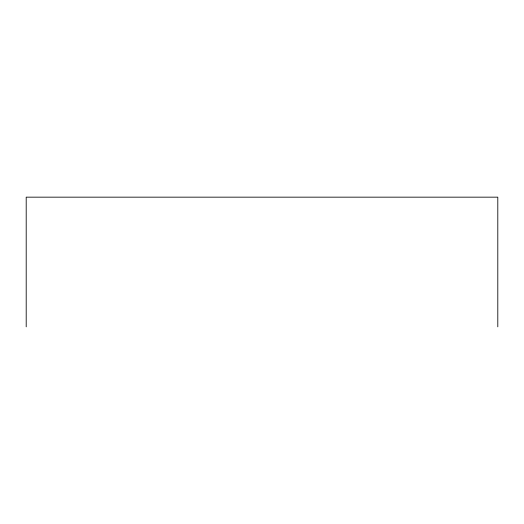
<?xml version="1.0" encoding="UTF-8"?>
<svg xmlns="http://www.w3.org/2000/svg" width="524" height="524" viewBox="0 0 524 524"><rect width="100%" height="100%" fill="white"/><g stroke="black" fill="none" stroke-linecap="round" stroke-linejoin="round"><path stroke-width="0.79" d="M497.8 326.838L497.8 197.162L26.2 197.162L26.2 326.838"/></g></svg>
